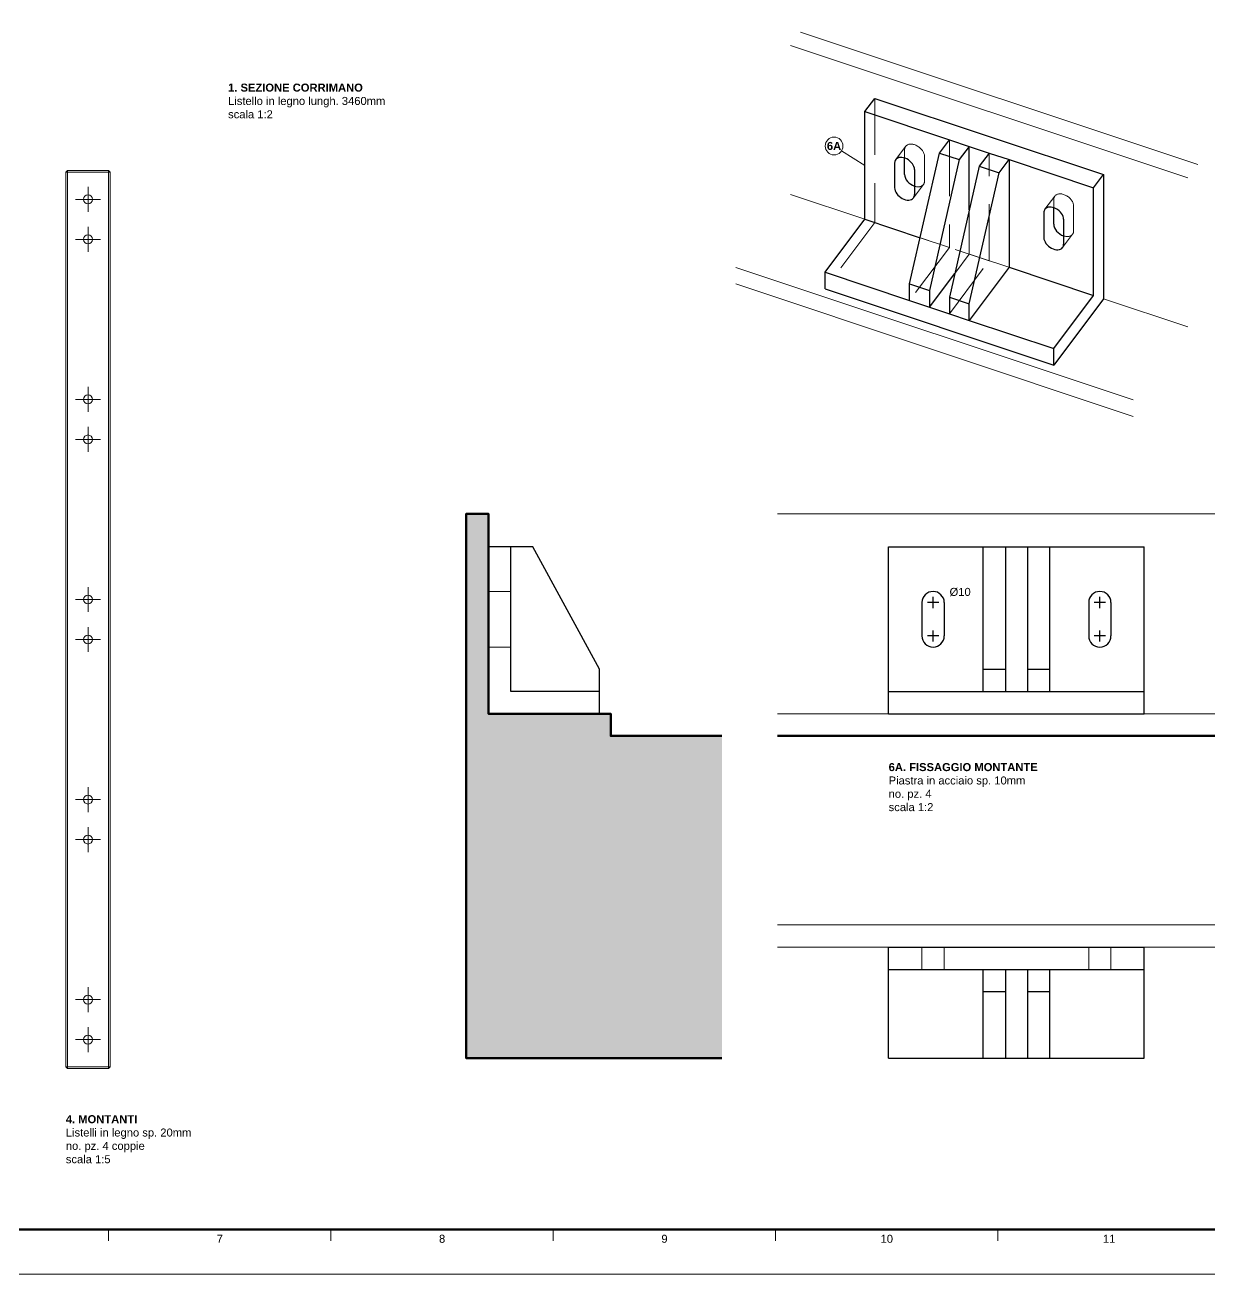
# Model space of a CAD drawing. Header units: millimetres. Extents: x -319 to 522, y -48 to 546.
# Drawn here: x -27.8 to 238.5, y -47.6 to 233.4 of the extents above; entities that cross this region are included whole.
import ezdxf
from ezdxf.enums import TextEntityAlignment as Align

# ---------------------------------------------------------------- set-up
doc = ezdxf.new("R2010")
doc.units = ezdxf.units.MM
doc.header["$LTSCALE"] = 2
doc.linetypes.add('HIDDEN', pattern=[9.525, 6.35, -3.175])
doc.layers.get('0').update_dxf_attribs({"color": 2, "true_color": 0xffff00})
for name, color, linetype, lineweight, true_color in [('010', 178, 'Continuous', 9, 0x000000), ('018', 178, 'Continuous', 18, 0x000000), ('050', 178, 'Continuous', 50, 0x000000), ('1_2counterplate ... 013', 178, 'Continuous', 13, 0x000000), ('1_2counterplate ... 025', 178, 'Continuous', 25, 0x000000), ('1_2counterplate ... 050', 178, 'Continuous', 50, 0x000000), ('1_2counterplate ... hdn', 250, 'HIDDEN', 9, 0x323232), ('1_5section ... 010', 178, 'Continuous', 9, 0x000000), ('1_5wood ... 018', 178, 'Continuous', 18, 0x000000), ('dim', 178, 'Continuous', 9, 0x000000)]:
    doc.layers.add(name, color=color, linetype=linetype, lineweight=lineweight, true_color=true_color)
doc.layers.add('G-ANNO-TEXT', color=178, linetype='Continuous', true_color=0x000000)
doc.styles.add('textstyle11', font='')
doc.styles.add('textstyle116', font='')
doc.styles.add('textstyle117', font='')
doc.styles.add('textstyle129', font='')
doc.styles.add('textstyle141', font='')
doc.styles.add('textstyle144', font='')
doc.styles.add('textstyle15', font='')
doc.styles.add('textstyle35', font='')
doc.styles.add('textstyle38', font='')
doc.styles.add('textstyle40', font='')
doc.styles.get('textstyle11').set_extended_font_data('Arial [Mono]')
doc.styles.get('textstyle116').set_extended_font_data('Arial [TMC ]')
doc.styles.get('textstyle117').set_extended_font_data('Arial [TMC ]')
doc.styles.get('textstyle129').set_extended_font_data('Arial [TMC ]')
doc.styles.get('textstyle141').set_extended_font_data('Arial [TMC ]')
doc.styles.get('textstyle144').set_extended_font_data('Arial [TMC ]')
doc.styles.get('textstyle15').set_extended_font_data('Arial [Mono]')
doc.styles.get('textstyle35').set_extended_font_data('Arial [Mono]')
doc.styles.get('textstyle38').set_extended_font_data('Arial [Mono]')
doc.styles.get('textstyle40').set_extended_font_data('Arial [Mono]')

# ---------------------------------------------------------------- blocks, each defined once
blk = doc.blocks.new('title_block')
at = {"layer": '010', "color": 7, "true_color": 0xffffff}
blk.add_lwpolyline([(0, 594), (0, 0), (-841, 0), (-841, 594)], close=True, dxfattribs=at)
at = {"layer": '018', "color": 7, "true_color": 0xffffff}
for points in [[(-531, 7.5), (-531, 10)], [(-481, 7.5), (-481, 10)], [(-431, 7.5), (-431, 10)], [(-381, 7.5), (-381, 10)], [(-331, 7.5), (-331, 10)]]:
    blk.add_lwpolyline(points, dxfattribs=at)
at = {"layer": '050', "color": 7, "true_color": 0xffffff}
blk.add_lwpolyline([(-10, 584), (-10, 10), (-831, 10), (-831, 584)], close=True, dxfattribs=at)
at = {"layer": 'G-ANNO-TEXT'}
for s, style, p in [('7', 'textstyle15', (-506, 7.93)), ('8', 'textstyle11', (-456, 7.93)), ('9', 'textstyle35', (-406, 7.93)), ('10', 'textstyle38', (-356, 7.93)), ('11', 'textstyle40', (-306, 7.93))]:
    blk.add_text(s, height=1.8, dxfattribs=dict(at, style=style)).set_placement(p, align=Align.MIDDLE_CENTER)

msp = doc.modelspace()

# ---------------------------------------------------------------- hatches: boundary and pattern name
at = {"layer": '1_5section ... 010', "true_color": 0x969696}
msp.add_hatch(color=252, dxfattribs=at).paths.add_polyline_path([(128.94, 0.96), (71.44, 0.96), (71.44, 123.45), (76.44, 123.45), (76.44, 78.46), (103.94, 78.46), (103.94, 73.46), (128.94, 73.46)], flags=0)

# ---------------------------------------------------------------- linework, layer by layer
at = {"layer": '010'}
msp.add_line((161.08, 201.78), (155.85, 205.08), dxfattribs=at)
msp.add_circle((154.16, 206.15), 2, dxfattribs=at)
at = {"layer": '1_2counterplate ... 013'}
for p, q in [((146.58, 231.76), (235.96, 201.97)), ((144.35, 228.78), (233.72, 198.99)), ((161.08, 189.66), (144.35, 195.24)), ((132.05, 178.84), (221.43, 149.05)), ((132.05, 175.12), (221.43, 145.33)), ((214.75, 171.78), (233.72, 165.45)), ((141.44, 123.45), (248.94, 123.45)), ((141.44, 78.46), (248.94, 78.46)), ((141.44, 30.96), (248.94, 30.96))]:
    msp.add_line(p, q, dxfattribs=at)
at = {"layer": '1_2counterplate ... 013', "flags": 128}
msp.add_lwpolyline([(141.44, 25.96), (248.94, 25.96)], dxfattribs=at)
at = {"layer": '1_2counterplate ... 025'}
for p, q in [((161.08, 213.89), (163.32, 216.87)), ((163.32, 216.87), (214.75, 199.73)), ((161.08, 213.89), (180.09, 207.55)), ((161.08, 189.66), (161.08, 213.89)), ((177.85, 204.57), (180.09, 207.55)), ((180.09, 207.55), (184.56, 206.06)), ((184.56, 206.06), (182.33, 203.08)), ((184.56, 206.06), (189.04, 204.57)), ((184.56, 191.78), (184.56, 206.06)), ((167.79, 202.33), (167.79, 196.74)), ((170.03, 199.73), (170.03, 203.45)), ((171.15, 175.13), (177.85, 204.57)), ((182.33, 203.08), (175.62, 173.64)), ((177.85, 204.57), (182.33, 203.08)), ((189.04, 204.57), (186.8, 201.59)), ((189.04, 204.57), (193.51, 203.08)), ((191.27, 200.1), (193.51, 203.08)), ((193.51, 203.08), (212.51, 196.74)), ((193.51, 203.08), (193.51, 178.86)), ((172.26, 200.84), (172.26, 195.25)), ((186.8, 201.59), (180.09, 172.15)), ((184.56, 170.66), (191.27, 200.1)), ((186.8, 201.59), (191.27, 200.1)), ((212.51, 196.74), (214.75, 199.73)), ((214.75, 199.73), (214.75, 171.78)), ((212.51, 172.52), (212.51, 196.74)), ((201.33, 191.15), (201.33, 185.56)), ((203.57, 188.55), (203.57, 192.27)), ((152.14, 177.74), (161.08, 189.66)), ((161.08, 189.66), (173.51, 185.52)), ((205.8, 189.66), (205.8, 184.07)), ((152.14, 174.01), (152.14, 177.74)), ((152.14, 177.74), (171.15, 171.4)), ((175.62, 169.91), (181.31, 177.5)), ((193.51, 178.86), (184.56, 166.93)), ((193.51, 178.86), (212.51, 172.52)), ((171.15, 171.4), (171.15, 175.13)), ((171.15, 175.13), (175.62, 173.64)), ((152.14, 174.01), (203.57, 156.87)), ((171.15, 171.4), (175.62, 169.91)), ((175.62, 173.64), (175.62, 169.91)), ((180.09, 172.15), (180.09, 168.42)), ((180.09, 172.15), (184.56, 170.66)), ((203.57, 160.6), (212.51, 172.52)), ((214.75, 171.78), (203.57, 156.87)), ((175.62, 169.91), (180.09, 168.42)), ((184.56, 166.93), (184.56, 170.66)), ((180.09, 168.42), (184.56, 166.93)), ((184.56, 166.93), (203.57, 160.6)), ((203.57, 156.87), (203.57, 160.6)), ((76.44, 115.96), (76.44, 78.46)), ((81.44, 115.96), (76.44, 115.96)), ((81.44, 83.46), (81.44, 115.96)), ((86.44, 115.96), (81.44, 115.96)), ((101.44, 88.46), (86.44, 115.96)), ((166.44, 115.96), (187.69, 115.96)), ((166.44, 83.46), (166.44, 115.96)), ((187.69, 115.96), (192.69, 115.96)), ((187.69, 88.46), (187.69, 115.96)), ((192.69, 115.96), (197.69, 115.96)), ((192.69, 115.96), (192.69, 88.46)), ((197.69, 115.96), (202.69, 115.96)), ((197.69, 115.96), (197.69, 88.46)), ((202.69, 115.96), (223.94, 115.96)), ((202.69, 88.46), (202.69, 115.96)), ((223.94, 83.46), (223.94, 115.96)), ((176.44, 102.21), (176.44, 104.71)), ((176.44, 102.21), (176.44, 104.71)), ((213.94, 102.21), (213.94, 104.71)), ((213.94, 102.21), (213.94, 104.71)), ((173.94, 103.46), (173.94, 95.96)), ((177.69, 103.46), (175.19, 103.46)), ((177.69, 103.46), (175.19, 103.46)), ((178.94, 103.46), (178.94, 95.96)), ((211.44, 103.46), (211.44, 95.96)), ((215.19, 103.46), (212.69, 103.46)), ((215.19, 103.46), (212.69, 103.46)), ((216.44, 103.46), (216.44, 95.96)), ((177.69, 95.96), (175.19, 95.96)), ((177.69, 95.96), (175.19, 95.96)), ((176.44, 94.71), (176.44, 97.21)), ((176.44, 94.71), (176.44, 97.21)), ((215.19, 95.96), (212.69, 95.96)), ((215.19, 95.96), (212.69, 95.96)), ((213.94, 94.71), (213.94, 97.21)), ((213.94, 94.71), (213.94, 97.21)), ((101.44, 83.46), (101.44, 88.46)), ((187.69, 83.46), (187.69, 88.46)), ((187.69, 88.46), (192.69, 88.46)), ((192.69, 88.46), (192.69, 83.46)), ((197.69, 88.46), (197.69, 83.46)), ((197.69, 88.46), (202.69, 88.46)), ((202.69, 83.46), (202.69, 88.46)), ((101.44, 83.46), (81.44, 83.46)), ((101.44, 78.46), (101.44, 83.46)), ((166.44, 78.46), (166.44, 83.46)), ((166.44, 83.46), (187.69, 83.46)), ((187.69, 83.46), (192.69, 83.46)), ((192.69, 83.46), (197.69, 83.46)), ((197.69, 83.46), (202.69, 83.46)), ((202.69, 83.46), (223.94, 83.46)), ((223.94, 78.46), (223.94, 83.46)), ((76.44, 78.46), (101.44, 78.46)), ((166.44, 78.46), (223.94, 78.46)), ((166.44, 25.96), (223.94, 25.96)), ((166.44, 20.96), (166.44, 25.96)), ((223.94, 20.96), (223.94, 25.96)), ((166.44, 20.96), (187.69, 20.96)), ((166.44, 0.96), (166.44, 20.96)), ((187.69, 20.96), (192.69, 20.96)), ((187.69, 15.96), (187.69, 20.96)), ((192.69, 20.96), (197.69, 20.96)), ((192.69, 20.96), (192.69, 15.96)), ((197.69, 20.96), (202.69, 20.96)), ((197.69, 20.96), (197.69, 15.96)), ((202.69, 20.96), (223.94, 20.96)), ((202.69, 15.96), (202.69, 20.96)), ((223.94, 0.96), (223.94, 20.96)), ((187.69, 15.96), (192.69, 15.96)), ((187.69, 0.96), (187.69, 15.96)), ((192.69, 15.96), (192.69, 0.96)), ((197.69, 15.96), (202.69, 15.96)), ((197.69, 15.96), (197.69, 0.96)), ((202.69, 0.96), (202.69, 15.96)), ((166.44, 0.96), (187.69, 0.96)), ((187.69, 0.96), (192.69, 0.96)), ((192.69, 0.96), (197.69, 0.96)), ((197.69, 0.96), (202.69, 0.96)), ((202.69, 0.96), (223.94, 0.96))]:
    msp.add_line(p, q, dxfattribs=at)
for points in [[(168.03, 203.09), (167.87, 202.88), (167.79, 202.62), (167.79, 202.33)], [(170.54, 203.23), (169.53, 203.77), (168.49, 203.71), (168.03, 203.09)], [(172.26, 200.84), (172.26, 201.71), (171.55, 202.7), (170.54, 203.23)], [(170.03, 199.73), (170.03, 198.7), (171.03, 197.53), (172.26, 197.12)], [(167.79, 196.74), (167.79, 195.88), (168.51, 194.89), (169.51, 194.36)], [(169.51, 194.36), (170.52, 193.82), (171.56, 193.88), (172.03, 194.5)], [(172.03, 194.5), (172.18, 194.71), (172.26, 194.96), (172.26, 195.25)], [(201.57, 191.91), (201.41, 191.7), (201.33, 191.44), (201.33, 191.15)], [(204.08, 192.05), (203.07, 192.59), (202.03, 192.53), (201.57, 191.91)], [(205.8, 189.66), (205.8, 190.53), (205.09, 191.52), (204.08, 192.05)], [(203.57, 188.55), (203.57, 187.52), (204.57, 186.35), (205.8, 185.94)], [(201.33, 185.56), (201.33, 184.7), (202.05, 183.71), (203.06, 183.18)], [(203.06, 183.18), (204.06, 182.64), (205.11, 182.7), (205.57, 183.32)], [(205.57, 183.32), (205.72, 183.53), (205.8, 183.78), (205.8, 184.07)], [(176.44, 105.96), (175.06, 105.96), (173.94, 104.84), (173.94, 103.46)], [(178.94, 103.46), (178.94, 104.84), (177.82, 105.96), (176.44, 105.96)], [(213.94, 105.96), (212.56, 105.96), (211.44, 104.84), (211.44, 103.46)], [(216.44, 103.46), (216.44, 104.84), (215.32, 105.96), (213.94, 105.96)], [(173.94, 95.96), (173.94, 94.58), (175.06, 93.46), (176.44, 93.46)], [(176.44, 93.46), (177.82, 93.46), (178.94, 94.58), (178.94, 95.96)], [(211.44, 95.96), (211.44, 94.58), (212.56, 93.46), (213.94, 93.46)], [(213.94, 93.46), (215.32, 93.46), (216.44, 94.58), (216.44, 95.96)]]:
    msp.add_open_spline(points, degree=3, dxfattribs=at)
at = {"layer": '1_2counterplate ... 050', "flags": 128}
for points in [[(128.94, 0.96), (71.44, 0.96), (71.44, 123.45), (76.44, 123.45), (76.44, 78.46), (103.94, 78.46), (103.94, 73.46), (128.94, 73.46)], [(141.44, 73.46), (248.94, 73.46)]]:
    msp.add_lwpolyline(points, dxfattribs=at)
at = {"layer": '1_2counterplate ... hdn'}
for p, q in [((163.32, 216.87), (163.32, 188.92)), ((170.26, 206.07), (168.03, 203.09)), ((170.03, 203.45), (170.03, 205.32)), ((180.09, 207.55), (180.09, 183.33)), ((174.5, 198.23), (174.5, 203.82)), ((189.03, 180.35), (189.03, 204.57)), ((174.26, 197.48), (172.03, 194.5)), ((203.81, 194.89), (201.57, 191.91)), ((203.57, 192.27), (203.57, 194.13)), ((184.56, 181.84), (184.56, 191.78)), ((208.04, 187.05), (208.04, 192.64)), ((163.32, 188.92), (152.14, 174.01)), ((163.32, 188.92), (214.75, 171.77)), ((173.51, 185.52), (180.09, 183.33)), ((207.81, 186.3), (205.57, 183.32)), ((180.09, 183.33), (171.15, 171.4)), ((180.09, 168.42), (189.03, 180.35)), ((181.31, 177.5), (184.56, 181.84)), ((184.56, 181.84), (189.03, 180.35)), ((76.44, 105.96), (81.44, 105.96)), ((76.44, 105.96), (81.44, 105.96)), ((76.44, 105.96), (76.44, 103.46)), ((76.44, 103.46), (76.44, 105.96)), ((76.44, 105.96), (76.44, 103.46)), ((76.44, 103.46), (76.44, 105.96)), ((81.44, 105.96), (81.44, 103.46)), ((81.44, 103.46), (81.44, 105.96)), ((81.44, 105.96), (81.44, 103.46)), ((81.44, 103.46), (81.44, 105.96)), ((76.44, 95.96), (76.44, 103.46)), ((76.44, 95.96), (76.44, 103.46)), ((76.44, 95.96), (76.44, 103.46)), ((76.44, 95.96), (76.44, 103.46)), ((81.44, 103.46), (81.44, 95.96)), ((81.44, 103.46), (81.44, 95.96)), ((81.44, 103.46), (81.44, 95.96)), ((81.44, 103.46), (81.44, 95.96)), ((76.44, 93.46), (76.44, 95.96)), ((76.44, 95.96), (76.44, 93.46)), ((76.44, 93.46), (76.44, 95.96)), ((76.44, 95.96), (76.44, 93.46)), ((81.44, 93.46), (81.44, 95.96)), ((81.44, 95.96), (81.44, 93.46)), ((81.44, 93.46), (81.44, 95.96)), ((81.44, 95.96), (81.44, 93.46)), ((76.44, 93.46), (81.44, 93.46)), ((76.44, 93.46), (81.44, 93.46)), ((173.94, 20.96), (173.94, 25.96)), ((173.94, 20.96), (173.94, 25.96)), ((178.94, 25.96), (173.94, 25.96)), ((173.94, 25.96), (178.94, 25.96)), ((178.94, 20.96), (178.94, 25.96)), ((178.94, 20.96), (178.94, 25.96)), ((211.44, 20.96), (211.44, 25.96)), ((211.44, 20.96), (211.44, 25.96)), ((216.44, 25.96), (211.44, 25.96)), ((211.44, 25.96), (216.44, 25.96)), ((216.44, 20.96), (216.44, 25.96)), ((216.44, 20.96), (216.44, 25.96)), ((178.94, 20.96), (173.94, 20.96)), ((173.94, 20.96), (178.94, 20.96)), ((216.44, 20.96), (211.44, 20.96)), ((211.44, 20.96), (216.44, 20.96))]:
    msp.add_line(p, q, dxfattribs=at)
for points in [[(170.26, 206.07), (170.11, 205.86), (170.03, 205.61), (170.03, 205.32)], [(172.78, 206.21), (171.77, 206.75), (170.73, 206.69), (170.26, 206.07)], [(174.5, 203.82), (174.5, 204.69), (173.79, 205.68), (172.78, 206.21)], [(172.26, 197.12), (173.11, 196.83), (173.88, 196.97), (174.26, 197.48)], [(174.26, 197.48), (174.42, 197.69), (174.5, 197.94), (174.5, 198.23)], [(203.81, 194.89), (203.65, 194.68), (203.57, 194.42), (203.57, 194.13)], [(206.32, 195.03), (205.31, 195.57), (204.27, 195.51), (203.81, 194.89)], [(208.04, 192.64), (208.04, 193.51), (207.33, 194.5), (206.32, 195.03)], [(205.81, 185.94), (206.65, 185.65), (207.43, 185.79), (207.81, 186.3)], [(207.81, 186.3), (207.96, 186.51), (208.04, 186.76), (208.04, 187.05)]]:
    msp.add_open_spline(points, degree=3, dxfattribs=at)
at = {"layer": '1_5wood ... 018'}
for p, q in [((-18.21, 200.65), (-18.61, 200.25)), ((-18.21, 200.25), (-18.61, 200.25)), ((-18.61, -0.95), (-18.61, 200.25)), ((-18.21, 200.65), (-18.21, 200.25)), ((-18.21, 200.65), (-9.01, 200.65)), ((-18.21, -0.95), (-18.21, 200.25)), ((-18.21, 200.25), (-9.01, 200.25)), ((-9.01, 200.25), (-9.01, 200.65)), ((-8.61, 200.25), (-9.01, 200.65)), ((-9.01, -0.95), (-9.01, 200.25)), ((-8.61, 200.25), (-9.01, 200.25)), ((-8.61, -0.95), (-8.61, 200.25)), ((-13.61, 191.35), (-13.61, 196.95)), ((-13.61, 191.35), (-13.61, 196.95)), ((-10.81, 194.15), (-16.41, 194.15)), ((-10.81, 194.15), (-16.41, 194.15)), ((-13.61, 182.35), (-13.61, 187.95)), ((-13.61, 182.35), (-13.61, 187.95)), ((-10.81, 185.15), (-16.41, 185.15)), ((-10.81, 185.15), (-16.41, 185.15)), ((-13.61, 146.35), (-13.61, 151.95)), ((-13.61, 146.35), (-13.61, 151.95)), ((-10.81, 149.15), (-16.41, 149.15)), ((-10.81, 149.15), (-16.41, 149.15)), ((-13.61, 137.35), (-13.61, 142.95)), ((-13.61, 137.35), (-13.61, 142.95)), ((-10.81, 140.15), (-16.41, 140.15)), ((-10.81, 140.15), (-16.41, 140.15)), ((-13.61, 101.35), (-13.61, 106.95)), ((-13.61, 101.35), (-13.61, 106.95)), ((-10.81, 104.15), (-16.41, 104.15)), ((-10.81, 104.15), (-16.41, 104.15)), ((-13.61, 92.35), (-13.61, 97.95)), ((-13.61, 92.35), (-13.61, 97.95)), ((-10.81, 95.15), (-16.41, 95.15)), ((-10.81, 95.15), (-16.41, 95.15)), ((-13.61, 56.35), (-13.61, 61.95)), ((-13.61, 56.35), (-13.61, 61.95)), ((-10.81, 59.15), (-16.41, 59.15)), ((-10.81, 59.15), (-16.41, 59.15)), ((-13.61, 47.35), (-13.61, 52.95)), ((-13.61, 47.35), (-13.61, 52.95)), ((-10.81, 50.15), (-16.41, 50.15)), ((-10.81, 50.15), (-16.41, 50.15)), ((-13.61, 11.35), (-13.61, 16.95)), ((-13.61, 11.35), (-13.61, 16.95)), ((-10.81, 14.15), (-16.41, 14.15)), ((-10.81, 14.15), (-16.41, 14.15)), ((-13.61, 2.35), (-13.61, 7.95)), ((-13.61, 2.35), (-13.61, 7.95)), ((-10.81, 5.15), (-16.41, 5.15)), ((-10.81, 5.15), (-16.41, 5.15)), ((-18.21, -0.95), (-18.61, -0.95)), ((-18.21, -1.35), (-18.61, -0.95)), ((-18.21, -0.95), (-9.01, -0.95)), ((-18.21, -1.35), (-18.21, -0.95)), ((-18.21, -1.35), (-9.01, -1.35)), ((-9.01, -1.35), (-9.01, -0.95)), ((-9.01, -0.95), (-8.61, -0.95)), ((-9.01, -1.35), (-8.61, -0.95))]:
    msp.add_line(p, q, dxfattribs=at)
for points in [[(-14.61, 194.15), (-14.61, 194.7), (-14.17, 195.15), (-13.61, 195.15)], [(-13.61, 193.15), (-14.17, 193.15), (-14.61, 193.6), (-14.61, 194.15)], [(-13.61, 195.15), (-13.06, 195.15), (-12.61, 194.7), (-12.61, 194.15)], [(-12.61, 194.15), (-12.61, 193.6), (-13.06, 193.15), (-13.61, 193.15)], [(-14.61, 185.15), (-14.61, 185.7), (-14.17, 186.15), (-13.61, 186.15)], [(-13.61, 186.15), (-13.06, 186.15), (-12.61, 185.7), (-12.61, 185.15)], [(-13.61, 184.15), (-14.17, 184.15), (-14.61, 184.6), (-14.61, 185.15)], [(-12.61, 185.15), (-12.61, 184.6), (-13.06, 184.15), (-13.61, 184.15)], [(-14.61, 149.15), (-14.61, 149.7), (-14.17, 150.15), (-13.61, 150.15)], [(-13.61, 148.15), (-14.17, 148.15), (-14.61, 148.6), (-14.61, 149.15)], [(-13.61, 150.15), (-13.06, 150.15), (-12.61, 149.7), (-12.61, 149.15)], [(-12.61, 149.15), (-12.61, 148.6), (-13.06, 148.15), (-13.61, 148.15)], [(-14.61, 140.15), (-14.61, 140.7), (-14.17, 141.15), (-13.61, 141.15)], [(-13.61, 141.15), (-13.06, 141.15), (-12.61, 140.7), (-12.61, 140.15)], [(-13.61, 139.15), (-14.17, 139.15), (-14.61, 139.6), (-14.61, 140.15)], [(-12.61, 140.15), (-12.61, 139.6), (-13.06, 139.15), (-13.61, 139.15)], [(-14.61, 104.15), (-14.61, 104.7), (-14.17, 105.15), (-13.61, 105.15)], [(-13.61, 103.15), (-14.17, 103.15), (-14.61, 103.6), (-14.61, 104.15)], [(-13.61, 105.15), (-13.06, 105.15), (-12.61, 104.7), (-12.61, 104.15)], [(-12.61, 104.15), (-12.61, 103.6), (-13.06, 103.15), (-13.61, 103.15)], [(-14.61, 95.15), (-14.61, 95.7), (-14.17, 96.15), (-13.61, 96.15)], [(-13.61, 96.15), (-13.06, 96.15), (-12.61, 95.7), (-12.61, 95.15)], [(-13.61, 94.15), (-14.17, 94.15), (-14.61, 94.6), (-14.61, 95.15)], [(-12.61, 95.15), (-12.61, 94.6), (-13.06, 94.15), (-13.61, 94.15)], [(-14.61, 59.15), (-14.61, 59.7), (-14.17, 60.15), (-13.61, 60.15)], [(-13.61, 58.15), (-14.17, 58.15), (-14.61, 58.6), (-14.61, 59.15)], [(-13.61, 60.15), (-13.06, 60.15), (-12.61, 59.7), (-12.61, 59.15)], [(-12.61, 59.15), (-12.61, 58.6), (-13.06, 58.15), (-13.61, 58.15)], [(-14.61, 50.15), (-14.61, 50.7), (-14.17, 51.15), (-13.61, 51.15)], [(-13.61, 51.15), (-13.06, 51.15), (-12.61, 50.7), (-12.61, 50.15)], [(-13.61, 49.15), (-14.17, 49.15), (-14.61, 49.6), (-14.61, 50.15)], [(-12.61, 50.15), (-12.61, 49.6), (-13.06, 49.15), (-13.61, 49.15)], [(-14.61, 14.15), (-14.61, 14.7), (-14.17, 15.15), (-13.61, 15.15)], [(-13.61, 13.15), (-14.17, 13.15), (-14.61, 13.6), (-14.61, 14.15)], [(-13.61, 15.15), (-13.06, 15.15), (-12.61, 14.7), (-12.61, 14.15)], [(-12.61, 14.15), (-12.61, 13.6), (-13.06, 13.15), (-13.61, 13.15)], [(-14.61, 5.15), (-14.61, 5.7), (-14.17, 6.15), (-13.61, 6.15)], [(-13.61, 6.15), (-13.06, 6.15), (-12.61, 5.7), (-12.61, 5.15)], [(-13.61, 4.15), (-14.17, 4.15), (-14.61, 4.6), (-14.61, 5.15)], [(-12.61, 5.15), (-12.61, 4.6), (-13.06, 4.15), (-13.61, 4.15)]]:
    msp.add_open_spline(points, degree=3, dxfattribs=at)

# ---------------------------------------------------------------- block references
msp.add_blockref('title_block', (522.02, -47.57))

# ---------------------------------------------------------------- texts
at = {"layer": 'dim', "char_height": 1.8}
for s, insert, attachment_point, style in [('\\fArial [TMC ]|b1|i0|c0|p0;6A', (154.16, 206.15), 5, 'textstyle129'), ('%%c10', (180.14, 104.89), 7, 'textstyle141')]:
    msp.add_mtext(s, dxfattribs=dict(at, insert=insert, attachment_point=attachment_point, style=style))
at = {"layer": 'G-ANNO-TEXT', "char_height": 1.8, "attachment_point": 7}
for s, insert, style in [('\\fArial [TMC ]|b1|i0|c0|p0;1. SEZIONE CORRIMANO\\fArial [TMC ]|b0|i0|c0|p0;\\PListello in legno lungh. 3460mm\\Pscala 1:2', (17.88, 212.36), 'textstyle144'), ('\\fArial [TMC ]|b1|i0|c0|p0;6A. FISSAGGIO MONTANTE\\fArial [TMC ]|b0|i0|c0|p0;\\PPiastra in acciaio sp. 10mm\\Pno. pz. 4\\Pscala 1:2', (166.44, 56.52), 'textstyle116'), ('\\fArial [TMC ]|b1|i0|c0|p0;4. MONTANTI\\fArial [TMC ]|b0|i0|c0|p0;\\PListelli in legno sp. 20mm\\Pno. pz. 4 coppie\\Pscala 1:5', (-18.61, -22.67), 'textstyle117')]:
    msp.add_mtext(s, dxfattribs=dict(at, insert=insert, style=style))

doc.saveas('drawing.dxf')
